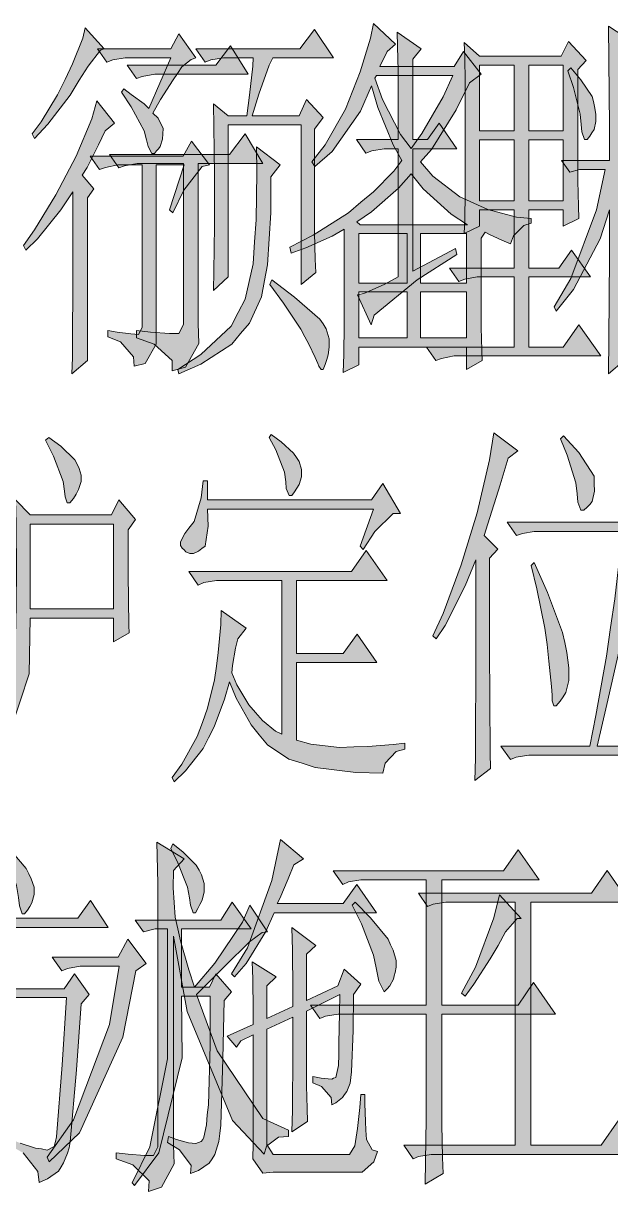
# Model space of a CAD drawing. Header units: millimetres. Extents: x 0 to 414, y 0 to 292.
# Drawn here: x 97.53 to 104.32, y 106.44 to 119.95 of the extents above; entities that cross this region are included whole.
import ezdxf

# ---------------------------------------------------------------- set-up
doc = ezdxf.new("R2010")
doc.units = ezdxf.units.MM

msp = doc.modelspace()

# ---------------------------------------------------------------- hatches: boundary and pattern name
h = msp.add_hatch(color=0)
h.paths.add_polyline_path([(101.226056, 115.915722), (101.233111, 116.123861), (101.236639, 116.466056), (101.236639, 116.607167), (101.236639, 117.57025), (101.099056, 117.492639), (100.792139, 117.355056), (100.622806, 117.295083), (100.608694, 117.365639), (100.876806, 117.503222), (101.286028, 117.76075), (101.430667, 117.884222), (101.575306, 118.004167), (101.811667, 118.244056), (101.903389, 118.364), (101.801083, 118.547444), (101.624694, 118.977833), (101.550611, 119.228306), (101.423611, 118.9355), (101.099056, 118.469833), (100.897972, 118.296972), (100.862694, 118.349889), (101.014389, 118.547444), (101.25075, 118.960194), (101.335417, 119.175389), (101.420083, 119.390583), (101.540028, 119.778639), (101.575306, 119.9515), (101.829306, 119.711611), (101.734056, 119.626944), (101.649389, 119.454083), (102.506639, 119.454083), (102.616, 119.626944), (102.820611, 119.365889), (102.686556, 119.263583), (102.531333, 118.953139), (102.245583, 118.494528), (102.118583, 118.349889), (102.263222, 118.184083), (102.573667, 117.947722), (102.735944, 117.873639), (102.898222, 117.799556), (103.229833, 117.711361), (103.399167, 117.693722), (103.399167, 117.640806), (103.3145, 117.616111), (103.194556, 117.496167), (103.159278, 117.400917), (103.0605, 117.44325), (102.915861, 117.510278), (102.866472, 117.5385), (102.820611, 117.467944), (102.820611, 116.571889), (102.820611, 116.434306), (102.827667, 116.17325), (102.831194, 116.053306), (102.651278, 115.951), (102.651278, 116.208528), (101.405972, 116.208528), (101.405972, 116.003917)])
h.paths.add_polyline_path([(101.610583, 119.34825), (101.589417, 119.3165), (101.677611, 119.073083), (101.889278, 118.667389), (102.009222, 118.505111), (102.136222, 118.677972), (102.379639, 119.101306), (102.492528, 119.34825)])
h.paths.add_polyline_path([(102.009222, 118.212306), (101.864583, 118.0465), (101.550611, 117.771333), (101.381278, 117.658444), (101.420083, 117.623167), (102.626583, 117.623167), (102.661861, 117.623167), (102.474889, 117.746639), (102.150333, 118.039444)])
h.paths.add_polyline_path([(101.405972, 117.520861), (101.405972, 116.949361), (101.963361, 116.949361), (101.963361, 117.520861)])
h.paths.add_polyline_path([(102.118583, 117.520861), (102.118583, 116.949361), (102.651278, 116.949361), (102.651278, 117.520861)])
h.paths.add_polyline_path([(101.405972, 116.847056), (101.405972, 116.314361), (101.963361, 116.314361), (101.963361, 116.847056)])
h.paths.add_polyline_path([(102.118583, 116.847056), (102.118583, 116.314361), (102.651278, 116.314361), (102.651278, 116.847056)])
h = msp.add_hatch(color=0)
h.dxf.hatch_style = 2
h.paths.add_polyline_path([(98.241556, 119.898583), (98.460278, 119.658694), (98.417944, 119.641056), (98.273306, 119.457611), (98.171, 119.295333), (98.068694, 119.122472), (97.807639, 118.787333), (97.652417, 118.621528), (97.627722, 118.674444), (97.730028, 118.812028), (97.920528, 119.126), (98.008722, 119.302389), (98.093389, 119.482306), (98.213333, 119.778639)])
h = msp.add_hatch(color=0)
h.dxf.hatch_style = 2
h.paths.add_polyline_path([(98.382667, 119.658694), (99.229333, 119.658694), (99.324583, 119.831556), (99.518611, 119.552861), (99.465694, 119.535222), (99.359861, 119.447028), (99.306944, 119.372944), (99.257556, 119.298861), (99.112917, 119.069556), (99.024722, 118.914333), (99.084694, 118.854361), (99.141139, 118.734417), (99.137611, 118.674444), (99.134083, 118.614472), (99.109389, 118.526278), (99.088222, 118.501583), (99.067056, 118.476889), (99.042361, 118.448667), (99.010611, 118.448667), (98.968278, 118.526278), (98.950639, 118.603889), (98.922417, 118.709722), (98.77425, 118.984889), (98.661361, 119.15775), (98.686056, 119.193028), (98.77425, 119.129528), (98.922417, 119.020167), (98.975333, 118.96725), (99.229333, 119.552861), (98.781306, 119.552861), (98.703694, 119.552861), (98.559056, 119.528167), (98.492028, 119.503472)])
h = msp.add_hatch(color=0)
h.dxf.hatch_style = 2
h.paths.add_polyline_path([(99.723222, 116.864694), (99.730278, 117.086944), (99.737333, 117.609056), (99.737333, 117.905389), (99.737333, 118.20525), (99.730278, 118.759111), (99.723222, 119.020167), (99.892556, 118.882583), (100.111278, 118.882583), (100.1395, 119.122472), (100.178306, 119.457611), (100.181833, 119.552861), (99.91725, 119.552861), (99.839639, 119.552861), (99.695, 119.528167), (99.627972, 119.503472), (99.518611, 119.658694), (100.725111, 119.658694), (100.894444, 119.880944), (101.113167, 119.552861), (100.411139, 119.552861), (100.368806, 119.468194), (100.248861, 119.133056), (100.17125, 118.882583), (100.714528, 118.882583), (100.799194, 119.069556), (100.993222, 118.864944), (100.894444, 118.727361), (100.894444, 117.672556), (100.894444, 117.527917), (100.9015, 117.224528), (100.908556, 117.069306), (100.739222, 116.931722), (100.739222, 118.77675), (99.892556, 118.77675), (99.892556, 117.019917)])
h = msp.add_hatch(color=0)
h.dxf.hatch_style = 2
h.paths.add_polyline_path([(102.030389, 117.086944), (102.524278, 117.348), (102.538389, 117.277444), (102.079778, 116.984639), (101.582361, 116.578944), (101.547083, 116.466056), (101.391861, 116.811778), (101.462417, 116.829417), (101.698778, 116.931722), (101.861056, 117.019917), (101.861056, 118.501583), (101.776389, 118.501583), (101.698778, 118.501583), (101.554139, 118.476889), (101.487111, 118.452194), (101.37775, 118.607417), (101.861056, 118.607417), (101.861056, 119.277694), (101.861056, 119.401167), (101.854, 119.683389), (101.850472, 119.849194), (102.125639, 119.658694), (102.030389, 119.53875), (102.030389, 118.607417), (102.199722, 118.607417), (102.333778, 118.797917), (102.538389, 118.501583), (102.030389, 118.501583)])
h = msp.add_hatch(color=0)
h.dxf.hatch_style = 2
h.paths.add_polyline_path([(104.461028, 116.483694), (104.461028, 116.399028), (104.468083, 116.183833), (104.475139, 116.053306), (104.291694, 115.898083), (104.29875, 116.303778), (104.305806, 117.25275), (104.305806, 117.796028), (104.196444, 117.460889), (103.889528, 116.875278), (103.688444, 116.624806), (103.66375, 116.674194), (103.857778, 117.002278), (104.154111, 117.796028), (104.256417, 118.261694), (103.956556, 118.261694), (103.847194, 118.229944), (103.748417, 118.367528), (104.305806, 118.367528), (104.305806, 118.755583), (104.29875, 119.531694), (104.291694, 119.91975), (104.559806, 119.746889), (104.461028, 119.626944), (104.461028, 118.367528), (104.704444, 118.367528), (104.849083, 118.572139), (105.067806, 118.261694), (104.461028, 118.261694), (104.461028, 117.986528), (104.630361, 117.891278), (104.834972, 117.757222), (104.873778, 117.718417), (104.909056, 117.679611), (104.944333, 117.580833), (104.944333, 117.520861), (104.944333, 117.503222), (104.93375, 117.436194), (104.919639, 117.383278), (104.909056, 117.330361), (104.891417, 117.277444), (104.866722, 117.277444), (104.824389, 117.340944), (104.799694, 117.400917), (104.753833, 117.503222), (104.5845, 117.753694), (104.461028, 117.901861)])
h = msp.add_hatch(color=0)
h.dxf.hatch_style = 2
h.paths.add_polyline_path([(98.724861, 119.468194), (99.751444, 119.468194), (99.920778, 119.690444), (100.125389, 119.362361), (99.1235, 119.362361), (99.045889, 119.362361), (98.90125, 119.337667), (98.834222, 119.312972)])
h = msp.add_hatch(color=0)
h.paths.add_polyline_path([(103.938917, 119.418806), (103.938917, 118.279333), (103.938917, 118.131167), (103.945972, 117.838361), (103.9495, 117.693722), (103.769583, 117.605528), (103.769583, 117.796028), (103.370944, 117.796028), (103.370944, 117.122222), (103.720194, 117.122222), (103.864833, 117.330361), (104.083556, 117.019917), (103.370944, 117.019917), (103.370944, 116.208528), (103.769583, 116.208528), (103.9495, 116.466056), (104.2035, 116.106222), (102.587778, 116.106222), (102.506639, 116.106222), (102.362, 116.078), (102.294972, 116.053306), (102.189139, 116.208528), (103.201611, 116.208528), (103.201611, 117.019917), (102.852361, 117.019917), (102.77475, 117.019917), (102.630111, 116.995222), (102.563083, 116.967), (102.453722, 117.122222), (103.201611, 117.122222), (103.201611, 117.796028), (102.802972, 117.796028), (102.802972, 117.605528), (102.623056, 117.520861), (102.630111, 117.683139), (102.633639, 117.986528), (102.633639, 118.124111), (102.633639, 119.175389), (102.633639, 119.277694), (102.630111, 119.556389), (102.623056, 119.72925), (102.802972, 119.574028), (103.744889, 119.574028), (103.829556, 119.743361), (104.034167, 119.521111)])
h.paths.add_polyline_path([(102.802972, 119.468194), (102.802972, 118.709722), (103.201611, 118.709722), (103.201611, 119.468194)])
h.paths.add_polyline_path([(103.370944, 119.468194), (103.370944, 118.709722), (103.769583, 118.709722), (103.769583, 119.468194)])
h.paths.add_polyline_path([(103.370944, 118.603889), (103.370944, 117.898333), (103.769583, 117.898333), (103.769583, 118.603889)])
h.paths.add_polyline_path([(102.802972, 118.603889), (102.802972, 117.898333), (103.201611, 117.898333), (103.201611, 118.603889)])
h = msp.add_hatch(color=0)
h.dxf.hatch_style = 2
h.paths.add_polyline_path([(103.857778, 119.436444), (103.974194, 119.298861), (104.104722, 119.104833), (104.118833, 119.048389), (104.132944, 118.991944), (104.147056, 118.900222), (104.147056, 118.864944), (104.147056, 118.815556), (104.125889, 118.723833), (104.101194, 118.685028), (104.0765, 118.646222), (104.04475, 118.607417), (104.016528, 118.607417), (103.984778, 118.695611), (103.977722, 118.780278), (103.967139, 118.900222), (103.889528, 119.210667), (103.8225, 119.401167)])
h = msp.add_hatch(color=0)
h.dxf.hatch_style = 2
h.paths.add_polyline_path([(98.26625, 117.933611), (98.26625, 116.053306), (98.086333, 115.898083), (98.093389, 116.088583), (98.096917, 117.139861), (98.096917, 118.004167), (97.959333, 117.796028), (97.687694, 117.460889), (97.553639, 117.330361), (97.528944, 117.383278), (97.655944, 117.563194), (97.902889, 117.968889), (98.019306, 118.194667), (98.135722, 118.416917), (98.315639, 118.847306), (98.375611, 119.055444), (98.580222, 118.797917), (98.470861, 118.709722), (98.39325, 118.547444), (98.262722, 118.286389), (98.206278, 118.194667), (98.340333, 118.039444)])
h = msp.add_hatch(color=0)
h.dxf.hatch_style = 2
h.paths.add_polyline_path([(98.834222, 116.399028), (98.9965, 116.381389), (99.215222, 116.36375), (99.268139, 116.36375), (99.324583, 116.36375), (99.3775, 116.469583), (99.3775, 116.571889), (99.3775, 118.33225), (98.918889, 118.33225), (98.841278, 118.33225), (98.696639, 118.304028), (98.629611, 118.279333), (98.52025, 118.434556), (99.910194, 118.434556), (100.090111, 118.674444), (100.294722, 118.33225), (99.546833, 118.33225), (99.546833, 116.483694), (99.553889, 116.250861), (99.402194, 115.975694), (99.246972, 115.933361), (99.246972, 116.053306), (99.038833, 116.243806), (98.834222, 116.314361)])
h = msp.add_hatch(color=0)
h.dxf.hatch_style = 2
h.paths.add_polyline_path([(98.502611, 116.399028), (98.611972, 116.381389), (98.767194, 116.360222), (98.813056, 116.356694), (98.858917, 116.353167), (98.90125, 116.434306), (98.90125, 116.518972), (98.90125, 118.314611), (98.696639, 118.314611), (98.619028, 118.314611), (98.474389, 118.286389), (98.407361, 118.261694), (98.298, 118.416917), (99.373972, 118.416917), (99.469222, 118.589778), (99.677361, 118.314611), (99.592694, 118.296972), (99.381028, 118.021806), (99.254028, 117.76075), (99.215222, 117.796028), (99.384556, 118.314611), (99.06, 118.314611), (99.06, 116.434306), (99.06, 116.243806), (98.933, 116.018028), (98.806, 115.986278), (98.798944, 116.095639), (98.650778, 116.2685), (98.502611, 116.328472)])
h = msp.add_hatch(color=0)
h.dxf.hatch_style = 2
h.paths.add_polyline_path([(100.495806, 118.314611), (100.386444, 118.177028), (100.386444, 117.76075), (100.351167, 117.161028), (100.315889, 116.977583), (100.280611, 116.790611), (100.1395, 116.483694), (100.037194, 116.36375), (99.934889, 116.243806), (99.578583, 116.010972), (99.324583, 115.898083), (99.314, 115.951), (99.578583, 116.123861), (99.927833, 116.451944), (100.008972, 116.607167), (100.090111, 116.762389), (100.185361, 117.171611), (100.199472, 117.425611), (100.217111, 117.679611), (100.224167, 118.226417), (100.220639, 118.52275)])
h = msp.add_hatch(color=0)
h.dxf.hatch_style = 2
h.paths.add_polyline_path([(100.400556, 116.984639), (100.661611, 116.787083), (100.954417, 116.533083), (100.993222, 116.476639), (101.0285, 116.420194), (101.063778, 116.303778), (101.063778, 116.243806), (101.063778, 116.208528), (101.049667, 116.120333), (101.035556, 116.063889), (101.017917, 116.007444), (100.993222, 115.951), (100.979111, 115.951), (100.968528, 115.951), (100.943833, 115.986278), (100.93325, 116.018028), (100.9015, 116.088583), (100.827417, 116.243806), (100.781556, 116.328472), (100.735694, 116.416667), (100.534611, 116.716528), (100.375861, 116.931722)])
h = msp.add_hatch(color=0)
h.dxf.hatch_style = 2
h.paths.add_polyline_path([(97.82175, 115.164306), (97.959333, 115.062), (98.121611, 114.906778), (98.146306, 114.853861), (98.171, 114.804472), (98.195694, 114.726861), (98.195694, 114.698639), (98.195694, 114.656306), (98.163944, 114.561056), (98.135722, 114.508139), (98.103972, 114.45875), (98.061639, 114.405833), (98.051056, 114.405833), (98.033417, 114.405833), (98.008722, 114.476389), (98.001667, 114.543417), (97.984028, 114.656306), (97.874667, 114.949111), (97.782944, 115.132556)])
h = msp.add_hatch(color=0)
h.dxf.hatch_style = 2
h.paths.add_polyline_path([(100.368806, 115.164306), (100.3935, 115.199583), (100.506389, 115.114917), (100.651028, 114.980861), (100.682778, 114.931472), (100.714528, 114.885611), (100.74275, 114.793889), (100.74275, 114.751556), (100.74275, 114.709222), (100.714528, 114.621028), (100.689833, 114.578694), (100.661611, 114.536361), (100.629861, 114.494028), (100.598111, 114.494028), (100.566361, 114.571639), (100.562833, 114.64925), (100.545194, 114.762139), (100.446417, 115.019667)])
h = msp.add_hatch(color=0)
h.dxf.hatch_style = 2
h.paths.add_polyline_path([(102.746528, 111.195556), (102.753583, 111.456611), (102.760639, 112.733667), (102.760639, 113.749667), (102.633639, 113.449806), (102.404333, 112.991194), (102.302028, 112.835972), (102.263222, 112.87125), (102.379639, 113.128778), (102.587778, 113.689694), (102.683028, 113.993083), (102.77475, 114.292944), (102.915861, 114.906778), (102.96525, 115.217222), (103.243944, 115.009083), (103.134583, 114.924417), (103.039333, 114.613972), (102.898222, 114.165944), (102.855889, 114.028361), (103.014639, 113.873139), (102.915861, 113.767306), (102.915861, 112.733667), (102.922917, 111.516583), (102.929972, 111.336667)])
h = msp.add_hatch(color=0)
h.dxf.hatch_style = 2
h.paths.add_polyline_path([(103.737833, 115.146667), (103.773111, 115.181944), (103.9495, 114.991444), (104.125889, 114.716278), (104.129417, 114.631611), (104.132944, 114.543417), (104.104722, 114.423472), (104.0765, 114.388194), (104.04475, 114.356444), (104.009472, 114.321167), (103.974194, 114.321167), (103.938917, 114.416417), (103.931861, 114.511667), (103.914222, 114.638667), (103.815444, 114.959694)])
h = msp.add_hatch(color=0)
h.dxf.hatch_style = 2
h.paths.add_polyline_path([(101.420083, 113.904889), (101.575306, 114.335278), (99.656194, 114.335278), (99.66325, 114.137722), (99.627972, 113.908417), (99.589167, 113.880194), (99.550361, 113.848444), (99.493917, 113.820222), (99.476278, 113.820222), (99.451583, 113.820222), (99.405722, 113.841389), (99.384556, 113.862556), (99.363389, 113.883722), (99.342222, 113.915472), (99.342222, 113.957806), (99.391611, 114.053056), (99.437472, 114.113028), (99.500972, 114.190639), (99.582111, 114.465806), (99.606806, 114.663361), (99.656194, 114.663361), (99.656194, 114.441111), (101.550611, 114.441111), (101.684667, 114.631611), (101.889278, 114.285889), (101.804611, 114.285889), (101.589417, 114.07775), (101.455361, 113.869611)])
h = msp.add_hatch(color=0)
h.paths.add_polyline_path([(96.950389, 111.213194), (97.112667, 111.481306), (97.317278, 111.978722), (97.356083, 112.208028), (97.394889, 112.433806), (97.437222, 112.973556), (97.44075, 113.284), (97.444278, 113.594444), (97.44075, 114.173), (97.433694, 114.441111), (97.603028, 114.26825), (98.544944, 114.26825), (98.629611, 114.441111), (98.823639, 114.215333), (98.738972, 114.095389), (98.738972, 113.587389), (98.746028, 112.991194), (98.749556, 112.903), (98.569639, 112.800694), (98.569639, 113.075861), (97.603028, 113.075861), (97.592444, 112.430278), (97.282, 111.481306), (96.985667, 111.181444)])
h.paths.add_polyline_path([(97.603028, 114.162417), (97.603028, 113.181694), (98.569639, 113.181694), (98.569639, 114.162417)])
h = msp.add_hatch(color=0)
h.dxf.hatch_style = 2
h.paths.add_polyline_path([(103.120472, 114.183583), (104.5845, 114.183583), (104.753833, 114.423472), (104.993722, 114.07775), (103.508528, 114.07775), (103.434444, 114.07775), (103.296861, 114.053056), (103.229833, 114.028361)])
h = msp.add_hatch(color=0)
h.dxf.hatch_style = 2
h.paths.add_polyline_path([(104.42575, 113.908417), (104.715028, 113.682639), (104.662111, 113.640306), (104.55275, 113.336917), (104.499833, 113.079389), (104.443389, 112.818333), (104.274056, 112.0775), (104.161167, 111.594194), (104.704444, 111.594194), (104.873778, 111.837611), (105.113667, 111.491889), (103.448556, 111.491889), (103.370944, 111.491889), (103.226306, 111.467194), (103.159278, 111.438972), (103.049917, 111.594194), (104.0765, 111.594194), (104.147056, 111.9505), (104.270528, 112.634889), (104.316389, 112.9665), (104.365778, 113.298111), (104.418694, 113.767306)])
h = msp.add_hatch(color=0)
h.dxf.hatch_style = 2
h.paths.add_polyline_path([(100.005444, 112.835972), (99.98075, 112.726611), (99.945472, 112.525528), (99.934889, 112.440861), (99.994861, 112.303278), (100.132444, 112.073972), (100.210056, 111.98225), (100.291194, 111.890528), (100.442889, 111.767056), (100.513444, 111.731778), (100.513444, 113.509778), (99.836111, 113.509778), (99.7585, 113.509778), (99.613861, 113.485083), (99.546833, 113.456861), (99.437472, 113.612083), (101.321306, 113.612083), (101.490639, 113.8555), (101.734056, 113.509778), (100.682778, 113.509778), (100.682778, 112.666639), (101.226056, 112.666639), (101.384806, 112.888889), (101.614111, 112.560806), (100.682778, 112.560806), (100.682778, 111.66475), (100.852111, 111.618889), (101.183722, 111.580083), (101.346, 111.587139), (101.508278, 111.590667), (101.804611, 111.611833), (101.938667, 111.629472), (101.938667, 111.558917), (101.836361, 111.534222), (101.709361, 111.396639), (101.684667, 111.28375), (101.370694, 111.290806), (100.9015, 111.34725), (100.749806, 111.396639), (100.594583, 111.4425), (100.347639, 111.608306), (100.252389, 111.724722), (100.160667, 111.841139), (99.987806, 112.148056), (99.910194, 112.338556), (99.85375, 112.137472), (99.733806, 111.816444), (99.666778, 111.689444), (99.603278, 111.565972), (99.402194, 111.308444), (99.268139, 111.181444), (99.246972, 111.230833), (99.359861, 111.386056), (99.53625, 111.707083), (99.596222, 111.869361), (99.656194, 112.035167), (99.737333, 112.359722), (99.7585, 112.518472), (99.779667, 112.677222), (99.807889, 113.001778), (99.814944, 113.164056), (100.104222, 112.959444)])
h = msp.add_hatch(color=0)
h.dxf.hatch_style = 2
h.paths.add_polyline_path([(103.399167, 113.682639), (103.434444, 113.717917), (103.586139, 113.372194), (103.762528, 112.910056), (103.787222, 112.793639), (103.811917, 112.677222), (103.833083, 112.500833), (103.833083, 112.440861), (103.833083, 112.352667), (103.801333, 112.215083), (103.769583, 112.165694), (103.734306, 112.112778), (103.688444, 112.059861), (103.677861, 112.059861), (103.660222, 112.059861), (103.642583, 112.119833), (103.642583, 112.183333), (103.635528, 112.285639), (103.603778, 112.578444), (103.582611, 112.768944), (103.557917, 112.959444), (103.466194, 113.414528)])
h = msp.add_hatch(color=0)
h.dxf.hatch_style = 2
h.paths.add_polyline_path([(100.499333, 110.514694), (100.763917, 110.292444), (100.654556, 110.221889), (100.587528, 110.059611), (100.492278, 109.833833), (100.460528, 109.773861), (101.222528, 109.773861), (101.381278, 109.996111), (101.610583, 109.668028), (100.42525, 109.668028), (100.33, 109.452833), (100.100694, 109.082417), (99.966639, 108.927194), (99.931361, 108.962472), (100.118333, 109.262333), (100.400556, 110.041972)])
h = msp.add_hatch(color=0)
h.dxf.hatch_style = 2
h.paths.add_polyline_path([(97.285528, 110.482944), (97.405472, 110.359472), (97.557167, 110.179556), (97.588917, 110.119583), (97.617139, 110.059611), (97.648889, 109.964361), (97.648889, 109.929083), (97.648889, 109.879694), (97.624194, 109.784444), (97.5995, 109.738583), (97.574806, 109.69625), (97.539528, 109.653917), (97.528944, 109.653917), (97.511306, 109.653917), (97.479556, 109.749167), (97.468972, 109.844417), (97.444278, 109.982), (97.341972, 110.281861), (97.260833, 110.447667)])
h = msp.add_hatch(color=0)
h.dxf.hatch_style = 2
h.paths.add_polyline_path([(99.070583, 110.482944), (99.384556, 110.292444), (99.261083, 110.154861), (99.257556, 109.957306), (99.28225, 109.618639), (99.310472, 109.481056), (99.342222, 109.343472), (99.437472, 109.008333), (99.5045, 108.80725), (99.740861, 109.085944), (100.058361, 109.558667), (100.143028, 109.756222), (100.351167, 109.445778), (100.287667, 109.438722), (100.1395, 109.332889), (100.047778, 109.241167), (99.952528, 109.145917), (99.691472, 108.884861), (99.529194, 108.722583), (99.765556, 108.073472), (100.294722, 107.290306), (100.591056, 107.152722), (100.591056, 107.082167), (100.474639, 107.075111), (100.337056, 106.969278), (100.312361, 106.877556), (99.945472, 107.265611), (99.419833, 108.525028), (99.261083, 109.396389), (99.261083, 106.979861), (99.268139, 106.764667), (99.1235, 106.496556), (98.971806, 106.443639), (98.978861, 106.567111), (98.791889, 106.754083), (98.597861, 106.824639), (98.597861, 106.891667), (98.738972, 106.877556), (98.925944, 106.859917), (98.978861, 106.859917), (99.031778, 106.859917), (99.081167, 106.962222), (99.081167, 107.064528), (99.081167, 109.844417), (99.081167, 110.006694), (99.074111, 110.327722)])
h = msp.add_hatch(color=0)
h.dxf.hatch_style = 2
h.paths.add_polyline_path([(99.254028, 110.465306), (99.373972, 110.370056), (99.525667, 110.218361), (99.557417, 110.161917), (99.585639, 110.105472), (99.617389, 110.006694), (99.617389, 109.964361), (99.617389, 109.911444), (99.592694, 109.812667), (99.568, 109.763278), (99.543306, 109.717417), (99.515083, 109.668028), (99.490389, 109.668028), (99.458639, 109.756222), (99.448056, 109.840889), (99.423361, 109.964361), (99.314, 110.246583), (99.229333, 110.412389)])
h = msp.add_hatch(color=0)
h.dxf.hatch_style = 2
h.paths.add_polyline_path([(102.365528, 107.41025), (102.365528, 107.21975), (102.372583, 106.83875), (102.379639, 106.651778), (102.1715, 106.528306), (102.178556, 106.796417), (102.185611, 107.279722), (102.185611, 107.494917), (102.185611, 108.496806), (101.243694, 108.496806), (101.166083, 108.496806), (101.021444, 108.472111), (100.954417, 108.443889), (100.845056, 108.599111), (102.185611, 108.599111), (102.185611, 110.049028), (101.508278, 110.049028), (101.430667, 110.049028), (101.286028, 110.024333), (101.219, 109.996111), (101.109639, 110.151333), (103.078139, 110.151333), (103.247472, 110.39475), (103.490889, 110.049028), (102.365528, 110.049028), (102.365528, 108.599111), (103.247472, 108.599111), (103.427389, 108.860167), (103.681389, 108.496806), (102.365528, 108.496806)])
h = msp.add_hatch(color=0)
h.dxf.hatch_style = 2
h.paths.add_polyline_path([(102.093889, 109.893806), (104.097667, 109.893806), (104.277583, 110.154861), (104.531583, 109.7915), (103.395639, 109.7915), (103.395639, 106.979861), (104.207028, 106.979861), (104.411639, 107.272667), (104.690333, 106.874028), (102.323194, 106.874028), (102.242056, 106.874028), (102.097417, 106.849333), (102.033917, 106.824639), (101.924556, 106.979861), (103.215722, 106.979861), (103.215722, 109.7915), (102.492528, 109.7915), (102.411389, 109.7915), (102.26675, 109.766806), (102.199722, 109.738583)])
h = msp.add_hatch(color=0)
h.dxf.hatch_style = 2
h.paths.add_polyline_path([(103.032278, 109.876167), (103.28275, 109.601), (103.236889, 109.601), (103.102833, 109.445778), (103.018167, 109.290556), (102.926444, 109.135333), (102.735944, 108.842528), (102.633639, 108.704944), (102.594833, 108.740222), (102.753583, 109.040083), (102.968778, 109.608056)])
h = msp.add_hatch(color=0)
h.dxf.hatch_style = 2
h.paths.add_polyline_path([(98.192167, 108.61675), (98.13925, 107.851222), (98.068694, 107.018667), (98.054583, 106.951639), (98.036944, 106.888139), (97.991083, 106.77525), (97.962861, 106.729389), (97.931111, 106.68), (97.804111, 106.591806), (97.708861, 106.549472), (97.691222, 106.676472), (97.521889, 106.891667), (97.370194, 106.979861), (97.384306, 107.046889), (97.490139, 107.004556), (97.666528, 106.948111), (97.733556, 106.937528), (97.800583, 106.923417), (97.881722, 106.96575), (97.895833, 107.022194), (97.909944, 107.078639), (97.973444, 107.911194), (98.022833, 108.687306), (97.384306, 108.687306), (97.359611, 108.179306), (97.193806, 107.445528), (97.049167, 107.21975), (96.908056, 106.9975), (96.548222, 106.634139), (96.333028, 106.496556), (96.318917, 106.563583), (96.537639, 106.764667), (96.855139, 107.173889), (96.953917, 107.385556), (97.052694, 107.597222), (97.176167, 108.101694), (97.193806, 108.3945), (97.214972, 108.687306), (97.236139, 109.241167), (97.236139, 109.498694), (97.056222, 109.498694), (96.978611, 109.498694), (96.833972, 109.474), (96.766944, 109.449306), (96.657583, 109.604528), (98.156889, 109.604528), (98.301528, 109.809139), (98.506139, 109.498694), (97.405472, 109.498694), (97.401944, 109.361111), (97.387833, 109.004806), (97.384306, 108.789611), (97.998139, 108.789611), (98.118083, 108.962472), (98.287417, 108.722583)])
h = msp.add_hatch(color=0)
h.dxf.hatch_style = 2
h.paths.add_polyline_path([(98.809528, 106.514194), (98.784833, 106.545944), (98.989444, 106.962222), (99.194056, 107.978222), (99.194056, 108.581472), (99.194056, 109.481056), (99.049417, 109.481056), (98.915361, 109.445778), (98.820111, 109.583361), (99.811417, 109.583361), (99.941944, 109.7915), (100.160667, 109.481056), (99.352806, 109.481056), (99.352806, 108.80725), (99.677361, 108.80725), (99.751444, 108.962472), (99.931361, 108.754333), (99.846694, 108.652028), (99.832583, 107.978222), (99.811417, 107.212694), (99.797306, 107.117444), (99.786722, 107.022194), (99.740861, 106.874028), (99.709111, 106.824639), (99.673833, 106.771722), (99.550361, 106.687056), (99.458639, 106.651778), (99.465694, 106.747028), (99.331639, 106.926944), (99.194056, 107.011611), (99.204639, 107.082167), (99.296361, 107.046889), (99.433944, 107.008083), (99.476278, 107.004556), (99.522139, 107.001028), (99.582111, 107.022194), (99.59975, 107.046889), (99.613861, 107.075111), (99.642083, 107.216222), (99.652667, 107.332639), (99.666778, 107.449056), (99.684417, 108.133444), (99.687944, 108.704944), (99.352806, 108.704944), (99.363389, 107.988806), (99.09175, 106.891667)])
h = msp.add_hatch(color=0)
h.dxf.hatch_style = 2
h.paths.add_polyline_path([(101.363639, 109.7915), (101.540028, 109.608056), (101.744639, 109.364639), (101.772861, 109.297611), (101.804611, 109.234111), (101.836361, 109.117694), (101.836361, 109.064778), (101.836361, 109.040083), (101.825778, 108.976583), (101.815194, 108.937778), (101.808139, 108.898972), (101.765806, 108.824889), (101.734056, 108.789611), (101.698778, 108.754333), (101.635278, 108.877806), (101.607056, 109.033028), (101.575306, 109.177667), (101.437722, 109.541028), (101.328361, 109.756222)])
h = msp.add_hatch(color=0)
h.dxf.hatch_style = 2
h.paths.add_polyline_path([(100.340583, 108.443889), (100.643972, 108.585), (100.643972, 108.771972), (100.636917, 109.230583), (100.629861, 109.498694), (100.908556, 109.290556), (100.799194, 109.18825), (100.799194, 108.652028), (101.162556, 108.824889), (101.236639, 109.015389), (101.427139, 108.842528), (101.342472, 108.722583), (101.338944, 108.306306), (101.321306, 107.830056), (101.31425, 107.763028), (101.303667, 107.699528), (101.268389, 107.60075), (101.240167, 107.565472), (101.215472, 107.530194), (101.137861, 107.470222), (101.092, 107.445528), (101.084944, 107.530194), (100.975583, 107.660722), (100.873278, 107.703056), (100.873278, 107.773611), (100.968528, 107.755972), (101.092, 107.745389), (101.113167, 107.755972), (101.137861, 107.763028), (101.169611, 107.900611), (101.173139, 108.031139), (101.173139, 108.161667), (101.180194, 108.507389), (101.18725, 108.722583), (100.799194, 108.532083), (100.799194, 107.79125), (100.799194, 107.667778), (100.80625, 107.403194), (100.813306, 107.255028), (100.629861, 107.135083), (100.636917, 107.385556), (100.643972, 108.048778), (100.643972, 108.461528), (100.340583, 108.323944), (100.340583, 107.099806), (100.340583, 106.986917), (100.414667, 106.874028), (100.485222, 106.874028), (101.247222, 106.874028), (101.296611, 106.874028), (101.360111, 106.972806), (101.374222, 107.075111), (101.388333, 107.173889), (101.416556, 107.417306), (101.427139, 107.565472), (101.476528, 107.565472), (101.476528, 107.463167), (101.483583, 107.255028), (101.487111, 107.152722), (101.494167, 107.046889), (101.561194, 106.926944), (101.621167, 106.909306), (101.578833, 106.789361), (101.444778, 106.669417), (101.356583, 106.669417), (100.414667, 106.669417), (100.294722, 106.658833), (100.178306, 106.824639), (100.185361, 106.9975), (100.185361, 108.256917), (100.040722, 108.186361), (99.991333, 108.115806), (99.881972, 108.239278), (100.185361, 108.376861), (100.185361, 108.539139), (100.178306, 108.9025), (100.17125, 109.100056), (100.449944, 108.927194), (100.340583, 108.824889)])
h = msp.add_hatch(color=0)
h.dxf.hatch_style = 2
h.paths.add_polyline_path([(97.825278, 106.789361), (97.800583, 106.842278), (98.103972, 107.272667), (98.52025, 108.376861), (98.633139, 109.050667), (98.259194, 109.050667), (98.181583, 109.050667), (98.036944, 109.022444), (97.969917, 108.99775), (97.860556, 109.152972), (98.622556, 109.152972), (98.731917, 109.361111), (98.947111, 109.082417), (98.827167, 108.99775), (98.675472, 108.228694), (98.174528, 107.1245)])

# ---------------------------------------------------------------- linework, layer by layer
at = {"color": 0, "lineweight": 0}
for points in [[(101.226056, 115.915722), (101.233111, 116.123861), (101.236639, 116.466056), (101.236639, 116.607167), (101.236639, 117.57025), (101.099056, 117.492639), (100.792139, 117.355056), (100.622806, 117.295083), (100.608694, 117.365639), (100.876806, 117.503222), (101.286028, 117.76075), (101.430667, 117.884222), (101.575306, 118.004167), (101.811667, 118.244056), (101.903389, 118.364), (101.801083, 118.547444), (101.624694, 118.977833), (101.550611, 119.228306), (101.423611, 118.9355), (101.099056, 118.469833), (100.897972, 118.296972), (100.862694, 118.349889), (101.014389, 118.547444), (101.25075, 118.960194), (101.335417, 119.175389), (101.420083, 119.390583), (101.540028, 119.778639), (101.575306, 119.9515), (101.829306, 119.711611), (101.734056, 119.626944), (101.649389, 119.454083), (102.506639, 119.454083), (102.616, 119.626944), (102.820611, 119.365889), (102.686556, 119.263583), (102.531333, 118.953139), (102.245583, 118.494528), (102.118583, 118.349889), (102.263222, 118.184083), (102.573667, 117.947722), (102.735944, 117.873639), (102.898222, 117.799556), (103.229833, 117.711361), (103.399167, 117.693722), (103.399167, 117.640806), (103.3145, 117.616111), (103.194556, 117.496167), (103.159278, 117.400917), (103.0605, 117.44325), (102.915861, 117.510278), (102.866472, 117.5385), (102.820611, 117.467944), (102.820611, 116.571889), (102.820611, 116.434306), (102.827667, 116.17325), (102.831194, 116.053306), (102.651278, 115.951), (102.651278, 116.208528), (101.405972, 116.208528), (101.405972, 116.003917)], [(98.241556, 119.898583), (98.460278, 119.658694), (98.417944, 119.641056), (98.273306, 119.457611), (98.171, 119.295333), (98.068694, 119.122472), (97.807639, 118.787333), (97.652417, 118.621528), (97.627722, 118.674444), (97.730028, 118.812028), (97.920528, 119.126), (98.008722, 119.302389), (98.093389, 119.482306), (98.213333, 119.778639)], [(98.382667, 119.658694), (99.229333, 119.658694), (99.324583, 119.831556), (99.518611, 119.552861), (99.465694, 119.535222), (99.359861, 119.447028), (99.306944, 119.372944), (99.257556, 119.298861), (99.112917, 119.069556), (99.024722, 118.914333), (99.084694, 118.854361), (99.141139, 118.734417), (99.137611, 118.674444), (99.134083, 118.614472), (99.109389, 118.526278), (99.088222, 118.501583), (99.067056, 118.476889), (99.042361, 118.448667), (99.010611, 118.448667), (98.968278, 118.526278), (98.950639, 118.603889), (98.922417, 118.709722), (98.77425, 118.984889), (98.661361, 119.15775), (98.686056, 119.193028), (98.77425, 119.129528), (98.922417, 119.020167), (98.975333, 118.96725), (99.229333, 119.552861), (98.781306, 119.552861), (98.703694, 119.552861), (98.559056, 119.528167), (98.492028, 119.503472)], [(99.723222, 116.864694), (99.730278, 117.086944), (99.737333, 117.609056), (99.737333, 117.905389), (99.737333, 118.20525), (99.730278, 118.759111), (99.723222, 119.020167), (99.892556, 118.882583), (100.111278, 118.882583), (100.1395, 119.122472), (100.178306, 119.457611), (100.181833, 119.552861), (99.91725, 119.552861), (99.839639, 119.552861), (99.695, 119.528167), (99.627972, 119.503472), (99.518611, 119.658694), (100.725111, 119.658694), (100.894444, 119.880944), (101.113167, 119.552861), (100.411139, 119.552861), (100.368806, 119.468194), (100.248861, 119.133056), (100.17125, 118.882583), (100.714528, 118.882583), (100.799194, 119.069556), (100.993222, 118.864944), (100.894444, 118.727361), (100.894444, 117.672556), (100.894444, 117.527917), (100.9015, 117.224528), (100.908556, 117.069306), (100.739222, 116.931722), (100.739222, 118.77675), (99.892556, 118.77675), (99.892556, 117.019917)], [(102.030389, 117.086944), (102.524278, 117.348), (102.538389, 117.277444), (102.079778, 116.984639), (101.582361, 116.578944), (101.547083, 116.466056), (101.391861, 116.811778), (101.462417, 116.829417), (101.698778, 116.931722), (101.861056, 117.019917), (101.861056, 118.501583), (101.776389, 118.501583), (101.698778, 118.501583), (101.554139, 118.476889), (101.487111, 118.452194), (101.37775, 118.607417), (101.861056, 118.607417), (101.861056, 119.277694), (101.861056, 119.401167), (101.854, 119.683389), (101.850472, 119.849194), (102.125639, 119.658694), (102.030389, 119.53875), (102.030389, 118.607417), (102.199722, 118.607417), (102.333778, 118.797917), (102.538389, 118.501583), (102.030389, 118.501583)], [(98.724861, 119.468194), (99.751444, 119.468194), (99.920778, 119.690444), (100.125389, 119.362361), (99.1235, 119.362361), (99.045889, 119.362361), (98.90125, 119.337667), (98.834222, 119.312972)], [(103.938917, 119.418806), (103.938917, 118.279333), (103.938917, 118.131167), (103.945972, 117.838361), (103.9495, 117.693722), (103.769583, 117.605528), (103.769583, 117.796028), (103.370944, 117.796028), (103.370944, 117.122222), (103.720194, 117.122222), (103.864833, 117.330361), (104.083556, 117.019917), (103.370944, 117.019917), (103.370944, 116.208528), (103.769583, 116.208528), (103.9495, 116.466056), (104.2035, 116.106222), (102.587778, 116.106222), (102.506639, 116.106222), (102.362, 116.078), (102.294972, 116.053306), (102.189139, 116.208528), (103.201611, 116.208528), (103.201611, 117.019917), (102.852361, 117.019917), (102.77475, 117.019917), (102.630111, 116.995222), (102.563083, 116.967), (102.453722, 117.122222), (103.201611, 117.122222), (103.201611, 117.796028), (102.802972, 117.796028), (102.802972, 117.605528), (102.623056, 117.520861), (102.630111, 117.683139), (102.633639, 117.986528), (102.633639, 118.124111), (102.633639, 119.175389), (102.633639, 119.277694), (102.630111, 119.556389), (102.623056, 119.72925), (102.802972, 119.574028), (103.744889, 119.574028), (103.829556, 119.743361), (104.034167, 119.521111)], [(102.802972, 119.468194), (102.802972, 118.709722), (103.201611, 118.709722), (103.201611, 119.468194)], [(103.370944, 119.468194), (103.370944, 118.709722), (103.769583, 118.709722), (103.769583, 119.468194)], [(103.857778, 119.436444), (103.974194, 119.298861), (104.104722, 119.104833), (104.118833, 119.048389), (104.132944, 118.991944), (104.147056, 118.900222), (104.147056, 118.864944), (104.147056, 118.815556), (104.125889, 118.723833), (104.101194, 118.685028), (104.0765, 118.646222), (104.04475, 118.607417), (104.016528, 118.607417), (103.984778, 118.695611), (103.977722, 118.780278), (103.967139, 118.900222), (103.889528, 119.210667), (103.8225, 119.401167)], [(101.610583, 119.34825), (101.589417, 119.3165), (101.677611, 119.073083), (101.889278, 118.667389), (102.009222, 118.505111), (102.136222, 118.677972), (102.379639, 119.101306), (102.492528, 119.34825)], [(98.26625, 117.933611), (98.26625, 116.053306), (98.086333, 115.898083), (98.093389, 116.088583), (98.096917, 117.139861), (98.096917, 118.004167), (97.959333, 117.796028), (97.687694, 117.460889), (97.553639, 117.330361), (97.528944, 117.383278), (97.655944, 117.563194), (97.902889, 117.968889), (98.019306, 118.194667), (98.135722, 118.416917), (98.315639, 118.847306), (98.375611, 119.055444), (98.580222, 118.797917), (98.470861, 118.709722), (98.39325, 118.547444), (98.262722, 118.286389), (98.206278, 118.194667), (98.340333, 118.039444)], [(98.834222, 116.399028), (98.9965, 116.381389), (99.215222, 116.36375), (99.268139, 116.36375), (99.324583, 116.36375), (99.3775, 116.469583), (99.3775, 116.571889), (99.3775, 118.33225), (98.918889, 118.33225), (98.841278, 118.33225), (98.696639, 118.304028), (98.629611, 118.279333), (98.52025, 118.434556), (99.910194, 118.434556), (100.090111, 118.674444), (100.294722, 118.33225), (99.546833, 118.33225), (99.546833, 116.483694), (99.553889, 116.250861), (99.402194, 115.975694), (99.246972, 115.933361), (99.246972, 116.053306), (99.038833, 116.243806), (98.834222, 116.314361)], [(102.802972, 118.603889), (102.802972, 117.898333), (103.201611, 117.898333), (103.201611, 118.603889)], [(103.370944, 118.603889), (103.370944, 117.898333), (103.769583, 117.898333), (103.769583, 118.603889)], [(98.502611, 116.399028), (98.611972, 116.381389), (98.767194, 116.360222), (98.813056, 116.356694), (98.858917, 116.353167), (98.90125, 116.434306), (98.90125, 116.518972), (98.90125, 118.314611), (98.696639, 118.314611), (98.619028, 118.314611), (98.474389, 118.286389), (98.407361, 118.261694), (98.298, 118.416917), (99.373972, 118.416917), (99.469222, 118.589778), (99.677361, 118.314611), (99.592694, 118.296972), (99.381028, 118.021806), (99.254028, 117.76075), (99.215222, 117.796028), (99.384556, 118.314611), (99.06, 118.314611), (99.06, 116.434306), (99.06, 116.243806), (98.933, 116.018028), (98.806, 115.986278), (98.798944, 116.095639), (98.650778, 116.2685), (98.502611, 116.328472)], [(100.495806, 118.314611), (100.386444, 118.177028), (100.386444, 117.76075), (100.351167, 117.161028), (100.315889, 116.977583), (100.280611, 116.790611), (100.1395, 116.483694), (100.037194, 116.36375), (99.934889, 116.243806), (99.578583, 116.010972), (99.324583, 115.898083), (99.314, 115.951), (99.578583, 116.123861), (99.927833, 116.451944), (100.008972, 116.607167), (100.090111, 116.762389), (100.185361, 117.171611), (100.199472, 117.425611), (100.217111, 117.679611), (100.224167, 118.226417), (100.220639, 118.52275)], [(102.009222, 118.212306), (101.864583, 118.0465), (101.550611, 117.771333), (101.381278, 117.658444), (101.420083, 117.623167), (102.626583, 117.623167), (102.661861, 117.623167), (102.474889, 117.746639), (102.150333, 118.039444)], [(101.405972, 117.520861), (101.405972, 116.949361), (101.963361, 116.949361), (101.963361, 117.520861)], [(102.118583, 117.520861), (102.118583, 116.949361), (102.651278, 116.949361), (102.651278, 117.520861)], [(100.400556, 116.984639), (100.661611, 116.787083), (100.954417, 116.533083), (100.993222, 116.476639), (101.0285, 116.420194), (101.063778, 116.303778), (101.063778, 116.243806), (101.063778, 116.208528), (101.049667, 116.120333), (101.035556, 116.063889), (101.017917, 116.007444), (100.993222, 115.951), (100.979111, 115.951), (100.968528, 115.951), (100.943833, 115.986278), (100.93325, 116.018028), (100.9015, 116.088583), (100.827417, 116.243806), (100.781556, 116.328472), (100.735694, 116.416667), (100.534611, 116.716528), (100.375861, 116.931722)], [(101.405972, 116.847056), (101.405972, 116.314361), (101.963361, 116.314361), (101.963361, 116.847056)], [(102.118583, 116.847056), (102.118583, 116.314361), (102.651278, 116.314361), (102.651278, 116.847056)], [(97.82175, 115.164306), (97.959333, 115.062), (98.121611, 114.906778), (98.146306, 114.853861), (98.171, 114.804472), (98.195694, 114.726861), (98.195694, 114.698639), (98.195694, 114.656306), (98.163944, 114.561056), (98.135722, 114.508139), (98.103972, 114.45875), (98.061639, 114.405833), (98.051056, 114.405833), (98.033417, 114.405833), (98.008722, 114.476389), (98.001667, 114.543417), (97.984028, 114.656306), (97.874667, 114.949111), (97.782944, 115.132556)], [(100.368806, 115.164306), (100.3935, 115.199583), (100.506389, 115.114917), (100.651028, 114.980861), (100.682778, 114.931472), (100.714528, 114.885611), (100.74275, 114.793889), (100.74275, 114.751556), (100.74275, 114.709222), (100.714528, 114.621028), (100.689833, 114.578694), (100.661611, 114.536361), (100.629861, 114.494028), (100.598111, 114.494028), (100.566361, 114.571639), (100.562833, 114.64925), (100.545194, 114.762139), (100.446417, 115.019667)], [(102.746528, 111.195556), (102.753583, 111.456611), (102.760639, 112.733667), (102.760639, 113.749667), (102.633639, 113.449806), (102.404333, 112.991194), (102.302028, 112.835972), (102.263222, 112.87125), (102.379639, 113.128778), (102.587778, 113.689694), (102.683028, 113.993083), (102.77475, 114.292944), (102.915861, 114.906778), (102.96525, 115.217222), (103.243944, 115.009083), (103.134583, 114.924417), (103.039333, 114.613972), (102.898222, 114.165944), (102.855889, 114.028361), (103.014639, 113.873139), (102.915861, 113.767306), (102.915861, 112.733667), (102.922917, 111.516583), (102.929972, 111.336667)], [(103.737833, 115.146667), (103.773111, 115.181944), (103.9495, 114.991444), (104.125889, 114.716278), (104.129417, 114.631611), (104.132944, 114.543417), (104.104722, 114.423472), (104.0765, 114.388194), (104.04475, 114.356444), (104.009472, 114.321167), (103.974194, 114.321167), (103.938917, 114.416417), (103.931861, 114.511667), (103.914222, 114.638667), (103.815444, 114.959694)], [(101.420083, 113.904889), (101.575306, 114.335278), (99.656194, 114.335278), (99.66325, 114.137722), (99.627972, 113.908417), (99.589167, 113.880194), (99.550361, 113.848444), (99.493917, 113.820222), (99.476278, 113.820222), (99.451583, 113.820222), (99.405722, 113.841389), (99.384556, 113.862556), (99.363389, 113.883722), (99.342222, 113.915472), (99.342222, 113.957806), (99.391611, 114.053056), (99.437472, 114.113028), (99.500972, 114.190639), (99.582111, 114.465806), (99.606806, 114.663361), (99.656194, 114.663361), (99.656194, 114.441111), (101.550611, 114.441111), (101.684667, 114.631611), (101.889278, 114.285889), (101.804611, 114.285889), (101.589417, 114.07775), (101.455361, 113.869611)], [(96.950389, 111.213194), (97.112667, 111.481306), (97.317278, 111.978722), (97.356083, 112.208028), (97.394889, 112.433806), (97.437222, 112.973556), (97.44075, 113.284), (97.444278, 113.594444), (97.44075, 114.173), (97.433694, 114.441111), (97.603028, 114.26825), (98.544944, 114.26825), (98.629611, 114.441111), (98.823639, 114.215333), (98.738972, 114.095389), (98.738972, 113.587389), (98.746028, 112.991194), (98.749556, 112.903), (98.569639, 112.800694), (98.569639, 113.075861), (97.603028, 113.075861), (97.592444, 112.430278), (97.282, 111.481306), (96.985667, 111.181444)], [(103.120472, 114.183583), (104.5845, 114.183583), (104.753833, 114.423472), (104.993722, 114.07775), (103.508528, 114.07775), (103.434444, 114.07775), (103.296861, 114.053056), (103.229833, 114.028361)], [(97.603028, 114.162417), (97.603028, 113.181694), (98.569639, 113.181694), (98.569639, 114.162417)], [(104.42575, 113.908417), (104.715028, 113.682639), (104.662111, 113.640306), (104.55275, 113.336917), (104.499833, 113.079389), (104.443389, 112.818333), (104.274056, 112.0775), (104.161167, 111.594194), (104.704444, 111.594194), (104.873778, 111.837611), (105.113667, 111.491889), (103.448556, 111.491889), (103.370944, 111.491889), (103.226306, 111.467194), (103.159278, 111.438972), (103.049917, 111.594194), (104.0765, 111.594194), (104.147056, 111.9505), (104.270528, 112.634889), (104.316389, 112.9665), (104.365778, 113.298111), (104.418694, 113.767306)], [(100.005444, 112.835972), (99.98075, 112.726611), (99.945472, 112.525528), (99.934889, 112.440861), (99.994861, 112.303278), (100.132444, 112.073972), (100.210056, 111.98225), (100.291194, 111.890528), (100.442889, 111.767056), (100.513444, 111.731778), (100.513444, 113.509778), (99.836111, 113.509778), (99.7585, 113.509778), (99.613861, 113.485083), (99.546833, 113.456861), (99.437472, 113.612083), (101.321306, 113.612083), (101.490639, 113.8555), (101.734056, 113.509778), (100.682778, 113.509778), (100.682778, 112.666639), (101.226056, 112.666639), (101.384806, 112.888889), (101.614111, 112.560806), (100.682778, 112.560806), (100.682778, 111.66475), (100.852111, 111.618889), (101.183722, 111.580083), (101.346, 111.587139), (101.508278, 111.590667), (101.804611, 111.611833), (101.938667, 111.629472), (101.938667, 111.558917), (101.836361, 111.534222), (101.709361, 111.396639), (101.684667, 111.28375), (101.370694, 111.290806), (100.9015, 111.34725), (100.749806, 111.396639), (100.594583, 111.4425), (100.347639, 111.608306), (100.252389, 111.724722), (100.160667, 111.841139), (99.987806, 112.148056), (99.910194, 112.338556), (99.85375, 112.137472), (99.733806, 111.816444), (99.666778, 111.689444), (99.603278, 111.565972), (99.402194, 111.308444), (99.268139, 111.181444), (99.246972, 111.230833), (99.359861, 111.386056), (99.53625, 111.707083), (99.596222, 111.869361), (99.656194, 112.035167), (99.737333, 112.359722), (99.7585, 112.518472), (99.779667, 112.677222), (99.807889, 113.001778), (99.814944, 113.164056), (100.104222, 112.959444)], [(103.399167, 113.682639), (103.434444, 113.717917), (103.586139, 113.372194), (103.762528, 112.910056), (103.787222, 112.793639), (103.811917, 112.677222), (103.833083, 112.500833), (103.833083, 112.440861), (103.833083, 112.352667), (103.801333, 112.215083), (103.769583, 112.165694), (103.734306, 112.112778), (103.688444, 112.059861), (103.677861, 112.059861), (103.660222, 112.059861), (103.642583, 112.119833), (103.642583, 112.183333), (103.635528, 112.285639), (103.603778, 112.578444), (103.582611, 112.768944), (103.557917, 112.959444), (103.466194, 113.414528)], [(100.499333, 110.514694), (100.763917, 110.292444), (100.654556, 110.221889), (100.587528, 110.059611), (100.492278, 109.833833), (100.460528, 109.773861), (101.222528, 109.773861), (101.381278, 109.996111), (101.610583, 109.668028), (100.42525, 109.668028), (100.33, 109.452833), (100.100694, 109.082417), (99.966639, 108.927194), (99.931361, 108.962472), (100.118333, 109.262333), (100.400556, 110.041972)], [(97.285528, 110.482944), (97.405472, 110.359472), (97.557167, 110.179556), (97.588917, 110.119583), (97.617139, 110.059611), (97.648889, 109.964361), (97.648889, 109.929083), (97.648889, 109.879694), (97.624194, 109.784444), (97.5995, 109.738583), (97.574806, 109.69625), (97.539528, 109.653917), (97.528944, 109.653917), (97.511306, 109.653917), (97.479556, 109.749167), (97.468972, 109.844417), (97.444278, 109.982), (97.341972, 110.281861), (97.260833, 110.447667)], [(99.070583, 110.482944), (99.384556, 110.292444), (99.261083, 110.154861), (99.257556, 109.957306), (99.28225, 109.618639), (99.310472, 109.481056), (99.342222, 109.343472), (99.437472, 109.008333), (99.5045, 108.80725), (99.740861, 109.085944), (100.058361, 109.558667), (100.143028, 109.756222), (100.351167, 109.445778), (100.287667, 109.438722), (100.1395, 109.332889), (100.047778, 109.241167), (99.952528, 109.145917), (99.691472, 108.884861), (99.529194, 108.722583), (99.765556, 108.073472), (100.294722, 107.290306), (100.591056, 107.152722), (100.591056, 107.082167), (100.474639, 107.075111), (100.337056, 106.969278), (100.312361, 106.877556), (99.945472, 107.265611), (99.419833, 108.525028), (99.261083, 109.396389), (99.261083, 106.979861), (99.268139, 106.764667), (99.1235, 106.496556), (98.971806, 106.443639), (98.978861, 106.567111), (98.791889, 106.754083), (98.597861, 106.824639), (98.597861, 106.891667), (98.738972, 106.877556), (98.925944, 106.859917), (98.978861, 106.859917), (99.031778, 106.859917), (99.081167, 106.962222), (99.081167, 107.064528), (99.081167, 109.844417), (99.081167, 110.006694), (99.074111, 110.327722)], [(99.254028, 110.465306), (99.373972, 110.370056), (99.525667, 110.218361), (99.557417, 110.161917), (99.585639, 110.105472), (99.617389, 110.006694), (99.617389, 109.964361), (99.617389, 109.911444), (99.592694, 109.812667), (99.568, 109.763278), (99.543306, 109.717417), (99.515083, 109.668028), (99.490389, 109.668028), (99.458639, 109.756222), (99.448056, 109.840889), (99.423361, 109.964361), (99.314, 110.246583), (99.229333, 110.412389)], [(102.365528, 107.41025), (102.365528, 107.21975), (102.372583, 106.83875), (102.379639, 106.651778), (102.1715, 106.528306), (102.178556, 106.796417), (102.185611, 107.279722), (102.185611, 107.494917), (102.185611, 108.496806), (101.243694, 108.496806), (101.166083, 108.496806), (101.021444, 108.472111), (100.954417, 108.443889), (100.845056, 108.599111), (102.185611, 108.599111), (102.185611, 110.049028), (101.508278, 110.049028), (101.430667, 110.049028), (101.286028, 110.024333), (101.219, 109.996111), (101.109639, 110.151333), (103.078139, 110.151333), (103.247472, 110.39475), (103.490889, 110.049028), (102.365528, 110.049028), (102.365528, 108.599111), (103.247472, 108.599111), (103.427389, 108.860167), (103.681389, 108.496806), (102.365528, 108.496806)], [(102.093889, 109.893806), (104.097667, 109.893806), (104.277583, 110.154861), (104.531583, 109.7915), (103.395639, 109.7915), (103.395639, 106.979861), (104.207028, 106.979861), (104.411639, 107.272667), (104.690333, 106.874028), (102.323194, 106.874028), (102.242056, 106.874028), (102.097417, 106.849333), (102.033917, 106.824639), (101.924556, 106.979861), (103.215722, 106.979861), (103.215722, 109.7915), (102.492528, 109.7915), (102.411389, 109.7915), (102.26675, 109.766806), (102.199722, 109.738583)], [(103.032278, 109.876167), (103.28275, 109.601), (103.236889, 109.601), (103.102833, 109.445778), (103.018167, 109.290556), (102.926444, 109.135333), (102.735944, 108.842528), (102.633639, 108.704944), (102.594833, 108.740222), (102.753583, 109.040083), (102.968778, 109.608056)], [(98.809528, 106.514194), (98.784833, 106.545944), (98.989444, 106.962222), (99.194056, 107.978222), (99.194056, 108.581472), (99.194056, 109.481056), (99.049417, 109.481056), (98.915361, 109.445778), (98.820111, 109.583361), (99.811417, 109.583361), (99.941944, 109.7915), (100.160667, 109.481056), (99.352806, 109.481056), (99.352806, 108.80725), (99.677361, 108.80725), (99.751444, 108.962472), (99.931361, 108.754333), (99.846694, 108.652028), (99.832583, 107.978222), (99.811417, 107.212694), (99.797306, 107.117444), (99.786722, 107.022194), (99.740861, 106.874028), (99.709111, 106.824639), (99.673833, 106.771722), (99.550361, 106.687056), (99.458639, 106.651778), (99.465694, 106.747028), (99.331639, 106.926944), (99.194056, 107.011611), (99.204639, 107.082167), (99.296361, 107.046889), (99.433944, 107.008083), (99.476278, 107.004556), (99.522139, 107.001028), (99.582111, 107.022194), (99.59975, 107.046889), (99.613861, 107.075111), (99.642083, 107.216222), (99.652667, 107.332639), (99.666778, 107.449056), (99.684417, 108.133444), (99.687944, 108.704944), (99.352806, 108.704944), (99.363389, 107.988806), (99.09175, 106.891667)], [(101.363639, 109.7915), (101.540028, 109.608056), (101.744639, 109.364639), (101.772861, 109.297611), (101.804611, 109.234111), (101.836361, 109.117694), (101.836361, 109.064778), (101.836361, 109.040083), (101.825778, 108.976583), (101.815194, 108.937778), (101.808139, 108.898972), (101.765806, 108.824889), (101.734056, 108.789611), (101.698778, 108.754333), (101.635278, 108.877806), (101.607056, 109.033028), (101.575306, 109.177667), (101.437722, 109.541028), (101.328361, 109.756222)], [(100.340583, 108.443889), (100.643972, 108.585), (100.643972, 108.771972), (100.636917, 109.230583), (100.629861, 109.498694), (100.908556, 109.290556), (100.799194, 109.18825), (100.799194, 108.652028), (101.162556, 108.824889), (101.236639, 109.015389), (101.427139, 108.842528), (101.342472, 108.722583), (101.338944, 108.306306), (101.321306, 107.830056), (101.31425, 107.763028), (101.303667, 107.699528), (101.268389, 107.60075), (101.240167, 107.565472), (101.215472, 107.530194), (101.137861, 107.470222), (101.092, 107.445528), (101.084944, 107.530194), (100.975583, 107.660722), (100.873278, 107.703056), (100.873278, 107.773611), (100.968528, 107.755972), (101.092, 107.745389), (101.113167, 107.755972), (101.137861, 107.763028), (101.169611, 107.900611), (101.173139, 108.031139), (101.173139, 108.161667), (101.180194, 108.507389), (101.18725, 108.722583), (100.799194, 108.532083), (100.799194, 107.79125), (100.799194, 107.667778), (100.80625, 107.403194), (100.813306, 107.255028), (100.629861, 107.135083), (100.636917, 107.385556), (100.643972, 108.048778), (100.643972, 108.461528), (100.340583, 108.323944), (100.340583, 107.099806), (100.340583, 106.986917), (100.414667, 106.874028), (100.485222, 106.874028), (101.247222, 106.874028), (101.296611, 106.874028), (101.360111, 106.972806), (101.374222, 107.075111), (101.388333, 107.173889), (101.416556, 107.417306), (101.427139, 107.565472), (101.476528, 107.565472), (101.476528, 107.463167), (101.483583, 107.255028), (101.487111, 107.152722), (101.494167, 107.046889), (101.561194, 106.926944), (101.621167, 106.909306), (101.578833, 106.789361), (101.444778, 106.669417), (101.356583, 106.669417), (100.414667, 106.669417), (100.294722, 106.658833), (100.178306, 106.824639), (100.185361, 106.9975), (100.185361, 108.256917), (100.040722, 108.186361), (99.991333, 108.115806), (99.881972, 108.239278), (100.185361, 108.376861), (100.185361, 108.539139), (100.178306, 108.9025), (100.17125, 109.100056), (100.449944, 108.927194), (100.340583, 108.824889)], [(97.825278, 106.789361), (97.800583, 106.842278), (98.103972, 107.272667), (98.52025, 108.376861), (98.633139, 109.050667), (98.259194, 109.050667), (98.181583, 109.050667), (98.036944, 109.022444), (97.969917, 108.99775), (97.860556, 109.152972), (98.622556, 109.152972), (98.731917, 109.361111), (98.947111, 109.082417), (98.827167, 108.99775), (98.675472, 108.228694), (98.174528, 107.1245)]]:
    msp.add_lwpolyline(points, close=True, dxfattribs=at)
for points in [[(104.475139, 116.053306), (104.291694, 115.898083), (104.29875, 116.303778), (104.305806, 117.25275), (104.305806, 117.796028), (104.196444, 117.460889), (103.889528, 116.875278), (103.688444, 116.624806), (103.66375, 116.674194), (103.857778, 117.002278), (104.154111, 117.796028), (104.256417, 118.261694), (103.956556, 118.261694), (103.847194, 118.229944), (103.748417, 118.367528), (104.305806, 118.367528), (104.305806, 118.755583), (104.29875, 119.531694), (104.291694, 119.91975), (104.559806, 119.746889)], [(96.657583, 109.604528), (98.156889, 109.604528), (98.301528, 109.809139), (98.506139, 109.498694), (97.405472, 109.498694)], [(97.384306, 108.789611), (97.998139, 108.789611), (98.118083, 108.962472), (98.287417, 108.722583), (98.192167, 108.61675), (98.13925, 107.851222), (98.068694, 107.018667), (98.054583, 106.951639), (98.036944, 106.888139), (97.991083, 106.77525), (97.962861, 106.729389), (97.931111, 106.68), (97.804111, 106.591806), (97.708861, 106.549472), (97.691222, 106.676472), (97.521889, 106.891667)], [(97.490139, 107.004556), (97.666528, 106.948111), (97.733556, 106.937528), (97.800583, 106.923417), (97.881722, 106.96575), (97.895833, 107.022194), (97.909944, 107.078639), (97.973444, 107.911194), (98.022833, 108.687306), (97.384306, 108.687306)]]:
    msp.add_lwpolyline(points, dxfattribs=at)

doc.saveas('drawing.dxf')
